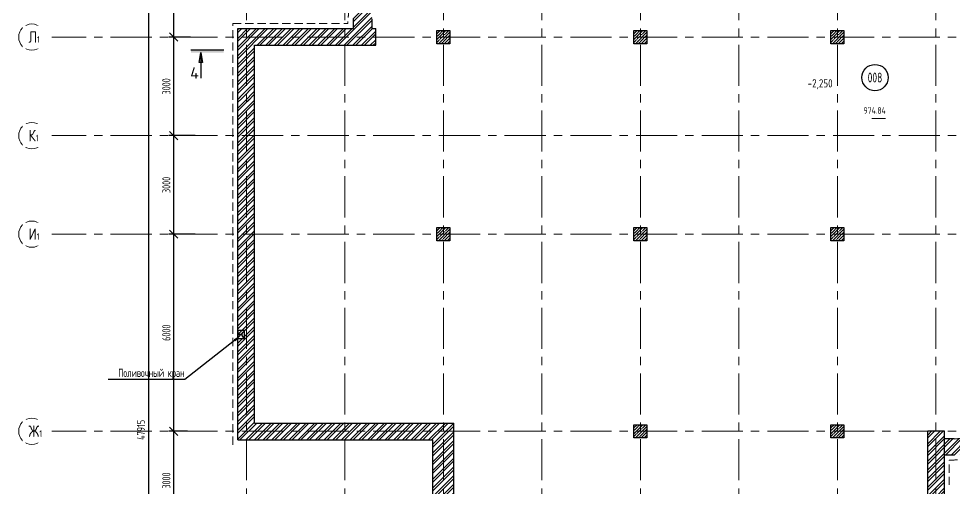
# Model space of a CAD drawing. Header units: millimetres. Extents: x -360149 to 682031, y -35655 to 209517.
# Drawn here: x -360106 to -331612, y 104865 to 119161 of the extents above; entities that cross this region are included whole.
import ezdxf
from ezdxf import colors
from ezdxf.entities.mleader import LeaderData, LeaderLine
from ezdxf.enums import TextEntityAlignment as Align
from ezdxf.math import Vec2, Vec3

# ---------------------------------------------------------------- set-up
doc = ezdxf.new("R2010")
doc.units = ezdxf.units.MM
doc.header["$MEASUREMENT"] = 0
doc.header["$PDMODE"] = 3
doc.header["$PDSIZE"] = -4
doc.linetypes.add('CENTER', pattern=[2, 1.25, -0.25, 0.25, -0.25])
doc.linetypes.add('TRATTEGGIATA', pattern=[0.75, 0.5, -0.25])
doc.layers.get('0').update_dxf_attribs({"color": 250, "lineweight": 9})
doc.layers.get('Defpoints').update_dxf_attribs({"color": 6})
for name, color, linetype, lineweight in [('АР_Выноски АПР', 7, 'Continuous', 5), ('АР_Колонны', 250, 'Continuous', 30), ('АР_Колонны Штрих', 250, 'Continuous', 5), ('АР_Маркер экспликации', 239, 'Continuous', 13), ('АР_МосжилНии_Стены', 127, 'Continuous', 30), ('АР_Номер помещения', 1, 'Continuous', 25), ('АР_Оси', 195, 'Continuous', 9), ('АР_Оси размеры', 164, 'Continuous', 9), ('АР_Отметки', 250, 'Continuous', 15), ('АР_Помещения_площадь', 19, 'Continuous', 9), ('АР_Разрезы', 175, 'Continuous', 9), ('АР_Штриховка кирпич', 250, 'Continuous', 9), ('Подвал', 250, 'Continuous', 30)]:
    doc.layers.add(name, color=color, linetype=linetype, lineweight=lineweight)
doc.layers.add('Тонкая', color=7, linetype='Continuous')
doc.styles.add('ISOCPEUR', font='isocpeur.ttf', dxfattribs={"width": 0.7})
doc.styles.add('METRO-STYLE', font='isocpeur.ttf', dxfattribs={"width": 0.9, "oblique": 15})
doc.styles.get("Standard").update_dxf_attribs({"font": 'isocpeur.ttf', "width": 0.7})
doc.styles.add('ГОСТ 2.304', font='isocpeur.ttf', dxfattribs={"width": 0.7})
doc.dimstyles.new('СПДС', dxfattribs={"dimscale": 100, "dimtxt": 2.5, "dimasz": 2.5, "dimexe": 1.5, "dimexo": 0, "dimgap": 1, "dimtad": 1, "dimdec": 0, "dimrnd": 1, "dimtxsty": 'ГОСТ 2.304', "dimblk": 'OBLIQUE', "dimcen": 2.5, "dimdle": 1.5, "dimadec": 0, "dimazin": 2, "dimtfac": 0.75, "dimtdec": 0, "dimtmove": 1, "dimatfit": 3, "dimfxl": 1, "dimtolj": 1, "dimarcsym": 1})

# ---------------------------------------------------------------- blocks, each defined once
blk = doc.blocks.new('_Oblique')
at = {"color": 0, "linetype": 'ByBlock', "lineweight": -2}
blk.add_line((-0.5, -0.5), (0.5, 0.5), dxfattribs=at)
blk = doc.blocks.new('*D545')
at = {"layer": 'Defpoints', "color": 0, "lineweight": 30, "ltscale": 100, "transparency": 16777216}
for p in [(-355385, 106601), (-354961, 106601), (-354822, 103601)]:
    blk.add_point(p, dxfattribs=at)
at = {"layer": 'АР_Оси размеры', "color": 0, "lineweight": -2, "ltscale": 100, "transparency": 16777216}
for p, q in [((-354961, 106601), (-355535, 106601)), ((-355385, 103451), (-355385, 106751)), ((-354822, 103601), (-355535, 103601))]:
    blk.add_line(p, q, dxfattribs=at)
at = {"layer": 'АР_Оси размеры', "color": 0, "lineweight": -2, "ltscale": 100, "transparency": 16777216, "xscale": 250, "yscale": 250, "zscale": 250}
for p, rotation in [((-355385, 106601), 90), ((-355385, 103601), 270)]:
    blk.add_blockref('_Oblique', p, dxfattribs=dict(at, rotation=rotation))
at = {"layer": 'АР_Оси размеры', "color": 0, "ltscale": 100, "transparency": 16777216, "insert": (-355610, 105101), "char_height": 250, "attachment_point": 5, "rotation": 90, "style": 'ГОСТ 2.304'}
blk.add_mtext('\\A1;3000', dxfattribs=at)
blk = doc.blocks.new('*D546')
at = {"layer": 'Defpoints', "color": 0, "lineweight": 30, "ltscale": 100, "transparency": 16777216}
for p in [(-355385, 112601), (-354730, 112601), (-354961, 106601)]:
    blk.add_point(p, dxfattribs=at)
at = {"layer": 'АР_Оси размеры', "color": 0, "lineweight": -2, "ltscale": 100, "transparency": 16777216}
for p, q in [((-354730, 112601), (-355535, 112601)), ((-355385, 106451), (-355385, 112751)), ((-354961, 106601), (-355535, 106601))]:
    blk.add_line(p, q, dxfattribs=at)
at = {"layer": 'АР_Оси размеры', "color": 0, "lineweight": -2, "ltscale": 100, "transparency": 16777216, "xscale": 250, "yscale": 250, "zscale": 250}
for p, rotation in [((-355385, 112601), 90), ((-355385, 106601), 270)]:
    blk.add_blockref('_Oblique', p, dxfattribs=dict(at, rotation=rotation))
at = {"layer": 'АР_Оси размеры', "color": 0, "ltscale": 100, "transparency": 16777216, "insert": (-355610, 109601), "char_height": 250, "attachment_point": 5, "rotation": 90, "style": 'ГОСТ 2.304'}
blk.add_mtext('\\A1;6000', dxfattribs=at)
blk = doc.blocks.new('*D547')
at = {"layer": 'Defpoints', "color": 0, "lineweight": 30, "ltscale": 100, "transparency": 16777216}
for p in [(-355385, 115601), (-354873, 115601), (-354730, 112601)]:
    blk.add_point(p, dxfattribs=at)
at = {"layer": 'АР_Оси размеры', "color": 0, "lineweight": -2, "ltscale": 100, "transparency": 16777216}
for p, q in [((-355385, 112451), (-355385, 115751)), ((-354873, 115601), (-355535, 115601)), ((-354730, 112601), (-355535, 112601))]:
    blk.add_line(p, q, dxfattribs=at)
at = {"layer": 'АР_Оси размеры', "color": 0, "lineweight": -2, "ltscale": 100, "transparency": 16777216, "xscale": 250, "yscale": 250, "zscale": 250}
for p, rotation in [((-355385, 115601), 90), ((-355385, 112601), 270)]:
    blk.add_blockref('_Oblique', p, dxfattribs=dict(at, rotation=rotation))
at = {"layer": 'АР_Оси размеры', "color": 0, "ltscale": 100, "transparency": 16777216, "insert": (-355610, 114101), "char_height": 250, "attachment_point": 5, "rotation": 90, "style": 'ГОСТ 2.304'}
blk.add_mtext('\\A1;3000', dxfattribs=at)
blk = doc.blocks.new('*D548')
at = {"layer": 'Defpoints', "color": 0, "lineweight": 30, "ltscale": 100, "transparency": 16777216}
for p in [(-355385, 118601), (-354873, 118601), (-354730, 115601)]:
    blk.add_point(p, dxfattribs=at)
at = {"layer": 'АР_Оси размеры', "color": 0, "lineweight": -2, "ltscale": 100, "transparency": 16777216}
for p, q in [((-354873, 118601), (-355535, 118601)), ((-355385, 115451), (-355385, 118751)), ((-354730, 115601), (-355535, 115601))]:
    blk.add_line(p, q, dxfattribs=at)
at = {"layer": 'АР_Оси размеры', "color": 0, "lineweight": -2, "ltscale": 100, "transparency": 16777216, "xscale": 250, "yscale": 250, "zscale": 250}
for p, rotation in [((-355385, 118601), 90), ((-355385, 115601), 270)]:
    blk.add_blockref('_Oblique', p, dxfattribs=dict(at, rotation=rotation))
at = {"layer": 'АР_Оси размеры', "color": 0, "ltscale": 100, "transparency": 16777216, "insert": (-355610, 117101), "char_height": 250, "attachment_point": 5, "rotation": 90, "style": 'ГОСТ 2.304'}
blk.add_mtext('\\A1;3000', dxfattribs=at)
blk = doc.blocks.new('*D549')
at = {"layer": 'Defpoints', "color": 0, "lineweight": 30, "ltscale": 100, "transparency": 16777216}
for p in [(-355385, 121601), (-354725, 121601), (-354873, 118601)]:
    blk.add_point(p, dxfattribs=at)
at = {"layer": 'АР_Оси размеры', "color": 0, "lineweight": -2, "ltscale": 100, "transparency": 16777216}
for p, q in [((-355385, 118451), (-355385, 121751)), ((-354725, 121601), (-355535, 121601)), ((-354873, 118601), (-355535, 118601))]:
    blk.add_line(p, q, dxfattribs=at)
at = {"layer": 'АР_Оси размеры', "color": 0, "lineweight": -2, "ltscale": 100, "transparency": 16777216, "xscale": 250, "yscale": 250, "zscale": 250}
for p, rotation in [((-355385, 121601), 90), ((-355385, 118601), 270)]:
    blk.add_blockref('_Oblique', p, dxfattribs=dict(at, rotation=rotation))
at = {"layer": 'АР_Оси размеры', "color": 0, "ltscale": 100, "transparency": 16777216, "insert": (-355610, 120101), "char_height": 250, "attachment_point": 5, "rotation": 90, "style": 'ГОСТ 2.304'}
blk.add_mtext('\\A1;3000', dxfattribs=at)
blk = doc.blocks.new('*D554')
at = {"layer": 'Defpoints', "color": 0, "lineweight": 30, "ltscale": 100, "transparency": 16777216}
for p in [(-356211, 130601), (-356211, 82686), (-356155, 82686)]:
    blk.add_point(p, dxfattribs=at)
at = {"layer": 'АР_Оси размеры', "color": 0, "lineweight": -2, "ltscale": 100, "transparency": 16777216}
for p, q in [((-356211, 130601), (-356005, 130601)), ((-356155, 130751), (-356155, 82536)), ((-356211, 82686), (-356005, 82686))]:
    blk.add_line(p, q, dxfattribs=at)
at = {"layer": 'АР_Оси размеры', "color": 0, "lineweight": -2, "ltscale": 100, "transparency": 16777216, "xscale": 250, "yscale": 250, "zscale": 250}
for p, rotation in [((-356155, 130601), 90), ((-356155, 82686), 270)]:
    blk.add_blockref('_Oblique', p, dxfattribs=dict(at, rotation=rotation))
at = {"layer": 'АР_Оси размеры', "color": 0, "ltscale": 100, "transparency": 16777216, "insert": (-356380, 106643), "char_height": 250, "attachment_point": 5, "rotation": 90, "style": 'ГОСТ 2.304'}
blk.add_mtext('\\A1;47915', dxfattribs=at)
blk = doc.blocks.new('*U263')
at = {"layer": 'АР_Номер помещения', "color": 7}
blk.add_circle((-11974, -849), 400, dxfattribs=at)
at = {"layer": 'АР_Помещения_площадь', "color": 7}
blk.add_line((-11653, -2097), (-12075, -2097), dxfattribs=at)
at = {"color": 7, "style": 'ISOCPEUR', "width": 0.7, "flags": 1}
blk.add_attdef('КАТЕГОРИЯ', (-499, -2092), '', height=250, dxfattribs=at)
at = {"layer": 'АР_Номер помещения', "color": 7, "style": 'ISOCPEUR', "width": 0.7}
blk.add_attdef('НОМЕР_ПОМЕЩЕНИЯ', text='', height=300, dxfattribs=at).set_placement((-11974, -849), align=Align.MIDDLE_CENTER)
at = {"layer": 'АР_Помещения_площадь', "color": 7, "lineweight": 30, "width": 0.7, "flags": 104}
blk.add_attdef('ИМЯ_ПОМЕЩЕНИЯ', text='', height=100, dxfattribs=at).set_placement((158, 1217), align=Align.MIDDLE_CENTER)
at = {"layer": 'АР_Помещения_площадь', "color": 7, "style": 'ISOCPEUR', "width": 0.7}
blk.add_attdef('ПЛОЩАДЬ_ПОМЕЩЕНИЯ', text='', height=200, dxfattribs=at).set_placement((-11648, -1851), align=Align.MIDDLE_RIGHT)
blk = doc.blocks.new('A$C60573c2e')
at = {"layer": 'АР_Разрезы', "ltscale": 100}
h = blk.add_hatch(color=5, dxfattribs=at)
h.dxf.hatch_style = 1
h.paths.add_polyline_path([(-689, -12469), (-689, -12399), (-1689, -12399), (-1689, -12469)])
h.paths.add_polyline_path([(-1339, -12769), (-1389, -12469), (-1389, -12769)])
h.paths.add_polyline_path([(-1389, -12769), (-1389, -12469), (-1440, -12769)])
at = {"layer": 'АР_Разрезы', "color": 5, "lineweight": 25, "ltscale": 100}
for p, q in [((-689, -12399, -2792), (-1689, -12399, -2792)), ((-1440, -12769, -2792), (-1389, -12469, -2792)), ((-1389, -12469, -2792), (-1339, -12769, -2792)), ((-1339, -12769, -2792), (-1440, -12769, -2792))]:
    blk.add_line(p, q, dxfattribs=at)
at = {"layer": 'АР_Разрезы', "color": 5, "lineweight": 25, "ltscale": 100, "elevation": -2792}
blk.add_lwpolyline([(-1389, -12469), (-1389, -13252)], dxfattribs=at)
at = {"layer": 'АР_Разрезы', "color": 5, "lineweight": 25, "ltscale": 100, "insert": (-1710, -12919, -2792), "char_height": 350, "width": 583.33, "attachment_point": 1, "style": 'METRO-STYLE'}
blk.add_mtext('{\\Q0;\\W1;4}', dxfattribs=at)
blk = doc.blocks.new('_DotSmall')
at = {"color": 0, "linetype": 'ByBlock', "const_width": 0.5}
blk.add_lwpolyline([(-0.0625, 0, 1), (0.0625, 0, 1)], format="xyb", close=True, dxfattribs=at)

msp = doc.modelspace()

# ---------------------------------------------------------------- hatches: boundary and pattern name
at = {"layer": 'АР_Колонны Штрих', "ltscale": 100}
h = msp.add_hatch(dxfattribs=at)
h.set_pattern_fill('ANSI35', color=256, scale=500)
h.set_pattern_definition([(45, (-1304424.17, 158672.16), (-88.388348, 88.388348), []), (45, (-1304335.78, 158672.16), (-88.388348, 88.388348), [156.25, -31.25, 0, -31.25])])
h.paths.add_polyline_path([(-346972.07, 118800.68), (-347372.07, 118800.68), (-347372.07, 118400.68), (-346972.07, 118400.68)])
h = msp.add_hatch(dxfattribs=at)
h.set_pattern_fill('ANSI35', color=256, scale=500)
h.set_pattern_definition([(45, (-1298424.17, 158672.16), (-88.388348, 88.388348), []), (45, (-1298335.78, 158672.16), (-88.388348, 88.388348), [156.25, -31.25, 0, -31.25])])
h.paths.add_polyline_path([(-340972.07, 118800.68), (-341372.07, 118800.68), (-341372.07, 118400.68), (-340972.07, 118400.68)])
h = msp.add_hatch(dxfattribs=at)
h.set_pattern_fill('ANSI35', color=256, scale=500)
h.set_pattern_definition([(45, (-1292424.17, 158672.16), (-88.388348, 88.388348), []), (45, (-1292335.78, 158672.16), (-88.388348, 88.388348), [156.25, -31.25, 0, -31.25])])
h.paths.add_polyline_path([(-334972.07, 118800.68), (-335372.07, 118800.68), (-335372.07, 118400.68), (-334972.07, 118400.68)])
h = msp.add_hatch(dxfattribs=at)
h.set_pattern_fill('ANSI35', color=256, scale=500)
h.set_pattern_definition([(45, (-1304424.17, 152672.16), (-88.388348, 88.388348), []), (45, (-1304335.78, 152672.16), (-88.388348, 88.388348), [156.25, -31.25, 0, -31.25])])
h.paths.add_polyline_path([(-346972.07, 112800.68), (-347372.07, 112800.68), (-347372.07, 112400.68), (-346972.07, 112400.68)])
h = msp.add_hatch(dxfattribs=at)
h.set_pattern_fill('ANSI35', color=256, scale=500)
h.set_pattern_definition([(45, (-1298424.17, 152672.16), (-88.388348, 88.388348), []), (45, (-1298335.78, 152672.16), (-88.388348, 88.388348), [156.25, -31.25, 0, -31.25])])
h.paths.add_polyline_path([(-340972.07, 112800.68), (-341372.07, 112800.68), (-341372.07, 112400.68), (-340972.07, 112400.68)])
h = msp.add_hatch(dxfattribs=at)
h.set_pattern_fill('ANSI35', color=256, scale=500)
h.set_pattern_definition([(45, (-1292424.17, 152672.16), (-88.388348, 88.388348), []), (45, (-1292335.78, 152672.16), (-88.388348, 88.388348), [156.25, -31.25, 0, -31.25])])
h.paths.add_polyline_path([(-334972.07, 112800.68), (-335372.07, 112800.68), (-335372.07, 112400.68), (-334972.07, 112400.68)])
h = msp.add_hatch(dxfattribs=at)
h.set_pattern_fill('ANSI35', color=256, scale=500)
h.set_pattern_definition([(45, (-1298424.17, 146672.16), (-88.388348, 88.388348), []), (45, (-1298335.78, 146672.16), (-88.388348, 88.388348), [156.25, -31.25, 0, -31.25])])
h.paths.add_polyline_path([(-340972.07, 106800.68), (-341372.07, 106800.68), (-341372.07, 106400.68), (-340972.07, 106400.68)])
h = msp.add_hatch(dxfattribs=at)
h.set_pattern_fill('ANSI35', color=256, scale=500)
h.set_pattern_definition([(45, (-1292424.17, 146672.16), (-88.388348, 88.388348), []), (45, (-1292335.78, 146672.16), (-88.388348, 88.388348), [156.25, -31.25, 0, -31.25])])
h.paths.add_polyline_path([(-334972.07, 106800.68), (-335372.07, 106800.68), (-335372.07, 106400.68), (-334972.07, 106400.68)])
at = {"layer": 'АР_Штриховка кирпич', "ltscale": 100}
h = msp.add_hatch(dxfattribs=at)
h.set_pattern_fill('ANSI32', color=256, scale=500)
h.paths.add_polyline_path([(-347172.07, 124324.5), (-347174.02, 124322.55), (-347452.15, 124600.68), (-347174.02, 124888.24), (-346891.18, 124605.39)], flags=16)
edge = h.paths.add_edge_path()
edge.add_line((-349232.07, 118860.68), (-349355.37, 118860.68))
edge.add_line((-349355.37, 118860.68), (-349355.37, 119160.68))
edge.add_arc((-341163.87, 118592.48), 8211.19, 93.967965, 176.032035, ccw=False)
edge.add_line((-341732.07, 126783.98), (-341732.07, 127350.91))
edge.add_arc((-341172.12, 118600.82), 8767.98, 93.661589, 123.745076)
edge.add_arc((-341172.07, 118600.68), 8768.12, 123.744822, 152.844957)
edge.add_arc((-341172.07, 118600.68), 8768.12, 152.844957, 176.338157)
edge.add_line((-349922.29, 119160.68), (-349922.29, 118860.68))
edge.add_line((-349922.29, 118860.68), (-353432.07, 118860.82))
edge.add_line((-353432.07, 118860.82), (-353432.07, 116760.02))
edge.add_line((-353432.07, 116760.02), (-353313.16, 116760.02))
edge.add_line((-353313.16, 116760.02), (-353313.16, 116644.08))
edge.add_line((-353313.16, 116644.08), (-352922.07, 116644.08))
edge.add_line((-352922.07, 116644.08), (-352922.07, 118350.68))
edge.add_line((-352922.07, 118350.68), (-349232.07, 118350.41))
edge.add_line((-349232.07, 118350.41), (-349232.07, 118860.68))
h = msp.add_hatch(dxfattribs=at)
h.set_pattern_fill('ANSI32', color=256, scale=500)
h.paths.add_polyline_path([(-352922.07, 116711.02), (-353313.16, 116711.02), (-353313.16, 116776.02), (-353432.07, 116776.02), (-353432.07, 107137.25), (-352922.07, 107137.25)])
h = msp.add_hatch(dxfattribs=at)
h.set_pattern_fill('ANSI32', color=256, scale=500)
h.set_pattern_definition([(45, (-1298418.67, 164822.8), (-132.58252, 132.58252), []), (45, (-1298330.29, 164822.8), (-132.58252, 132.58252), [])])
h.paths.add_polyline_path([(-328782.19, 102375.68), (-329292.19, 101865.68), (-329292.19, 99715.68), (-331012.04, 99715.68), (-331012.04, 98935.68), (-329682, 98935.68), (-329682, 93215.35), (-329172.07, 93215.35), (-329172.07, 98935.68), (-326172.07, 98935.68), (-326172.04, 97157.11), (-325662.04, 97157.11), (-325662.04, 99445.84), (-328782.19, 99445.68)])
h.paths.add_polyline_path([(-329172.07, 106811.5), (-329172.07, 106600.68), (-329460.55, 106575.54), (-329502.72, 106702.03)], flags=16)
h.paths.add_polyline_path([(-329123.79, 106828.35), (-329039.46, 106575.37), (-329172.07, 106600.68), (-329172.07, 106811.5)], flags=16)
h.paths.add_polyline_path([(-329172.07, 106389.86), (-329377.88, 106322.02), (-329462.22, 106575.01), (-329172.07, 106600.68)], flags=16)
h.paths.add_polyline_path([(-329172.07, 106389.86), (-329172.07, 106600.68), (-329041.12, 106574.83), (-328998.95, 106448.34)], flags=16)
h.paths.add_polyline_path([(-332101.11, 104554.37), (-331912.19, 104554.37), (-331912.19, 103474.49), (-332101.11, 103474.49)], flags=17)
edge = h.paths.add_edge_path()
edge.add_line((-332422.19, 104619.37), (-332101.11, 104619.37))
edge.add_line((-332101.11, 104619.37), (-332101.11, 103409.49))
edge.add_line((-332101.11, 103409.49), (-332422.19, 103409.49))
edge.add_line((-332422.19, 103409.49), (-332422.19, 98935.49))
edge.add_line((-332422.19, 98935.49), (-331011.96, 98935.72))
edge.add_line((-331011.96, 98935.72), (-331012.11, 99715.65))
edge.add_line((-331012.11, 99715.65), (-331642.19, 99715.56))
edge.add_line((-331642.19, 99715.56), (-331642.19, 101865.68))
edge.add_line((-331642.19, 101865.68), (-329292.19, 101865.68))
edge.add_line((-329292.19, 101865.68), (-328782.19, 102375.68))
edge.add_line((-328782.19, 102375.68), (-331911.76, 102375.68))
edge.add_line((-331911.76, 102375.68), (-331912.19, 105875.94))
edge.add_line((-331912.19, 105875.94), (-331612.19, 105875.94))
edge.add_arc((-332173.82, 115605.67), 9745.92, 273.303623, 293.080765)
edge.add_arc((-332173.82, 115605.67), 9745.92, 293.080765, 323.725038)
edge.add_line((-324316.79, 109839.39), (-324909.5, 109893.39))
edge.add_arc((-332221.31, 115664.2), 9314.76, 273.749374, 321.717901, ccw=False)
edge.add_line((-331612.19, 106369.37), (-331912.19, 106369.37))
edge.add_line((-331912.19, 106369.37), (-331912.19, 106600.68))
edge.add_line((-331912.19, 106600.68), (-332422.19, 106600.68))
edge.add_line((-332422.19, 106600.68), (-332422.19, 104619.37))
h = msp.add_hatch(dxfattribs=at)
h.set_pattern_fill('ANSI32', color=256, scale=500)
h.paths.add_polyline_path([(-352922.07, 107275.68), (-353313.16, 107275.68), (-353313.16, 107340.68), (-353432.07, 107340.68), (-353432.07, 106340.68), (-347492.19, 106340.68), (-346852.19, 106850.68), (-352922.07, 106850.68)])
h = msp.add_hatch(dxfattribs=at)
h.set_pattern_fill('ANSI32', color=256, scale=500)
h.paths.add_polyline_path([(-347492.24, 102840.39), (-346852.14, 102840.39), (-346852.07, 106850.68), (-347492.19, 106340.68)])
h.paths.add_polyline_path([(-347492.1, 89148.64), (-346852.07, 89148.64), (-346852.14, 101675.39), (-347492.24, 101675.39)])
h.paths.add_polyline_path([(-346852.06, 87848.64), (-347492.08, 87848.64), (-347492.07, 83698.48), (-346852.07, 83698.48)])

# ---------------------------------------------------------------- linework, layer by layer
at = {"linetype": 'TRATTEGGIATA', "ltscale": 500}
for p, q in [((-353582.07, 106190.68), (-353582.07, 119010.68)), ((-353582.07, 119010.68), (-350080.77, 119010.68)), ((-331764.38, 104965.04), (-331764.38, 105718.22))]:
    msp.add_line(p, q, dxfattribs=at)
for centre, radius, start, end in [((-341172.07, 118600.68), 8918.12, 92.635033, 177.364966), ((-332173.82, 115605.67), 9895.92, 272.371285, 356.843018)]:
    msp.add_arc(centre, radius, start, end, dxfattribs=at)
at = {"layer": 'АР_Колонны', "ltscale": 100}
for points in [[(-347372.07, 118800.68), (-346972.07, 118800.68), (-346972.07, 118400.68), (-347372.07, 118400.68)], [(-341372.07, 118800.68), (-340972.07, 118800.68), (-340972.07, 118400.68), (-341372.07, 118400.68)], [(-335372.07, 118800.68), (-334972.07, 118800.68), (-334972.07, 118400.68), (-335372.07, 118400.68)], [(-347372.07, 112800.68), (-346972.07, 112800.68), (-346972.07, 112400.68), (-347372.07, 112400.68)], [(-341372.07, 112800.68), (-340972.07, 112800.68), (-340972.07, 112400.68), (-341372.07, 112400.68)], [(-335372.07, 112800.68), (-334972.07, 112800.68), (-334972.07, 112400.68), (-335372.07, 112400.68)], [(-341372.07, 106800.68), (-340972.07, 106800.68), (-340972.07, 106400.68), (-341372.07, 106400.68)], [(-335372.07, 106800.68), (-334972.07, 106800.68), (-334972.07, 106400.68), (-335372.07, 106400.68)]]:
    msp.add_lwpolyline(points, close=True, dxfattribs=at)
at = {"layer": 'АР_МосжилНии_Стены', "ltscale": 100}
for p, q in [((-353432.07, 116499.05), (-353432.07, 118860.68)), ((-353432.07, 118860.68), (-349922.29, 118860.68)), ((-349355.37, 118860.68), (-349232.07, 118860.68)), ((-349232.07, 118350.68), (-349232.07, 118860.68)), ((-352922.07, 116564.05), (-352922.07, 118350.68)), ((-352922.07, 118350.68), (-349232.07, 118350.68)), ((-353432.07, 107095.23), (-353432.07, 116776.02)), ((-352922.07, 107160.23), (-352922.07, 116711.02)), ((-353432.07, 106340.68), (-353432.07, 107340.68)), ((-352922.07, 106850.68), (-352922.07, 107275.68)), ((-352922.07, 106850.68), (-346852.19, 106850.68)), ((-346852.19, 102840.39), (-346852.19, 106850.68)), ((-332422.19, 104619.37), (-332422.19, 106600.68)), ((-331912.19, 106600.68), (-332422.19, 106600.68)), ((-331912.19, 104554.37), (-331912.19, 106600.68)), ((-353432.07, 106340.68), (-347492.19, 106340.68)), ((-347492.19, 102840.39), (-347492.19, 106340.68))]:
    msp.add_line(p, q, dxfattribs=at)
for points in [[(-349922.29, 119160.68), (-349922.29, 118860.68)], [(-349355.37, 119160.68), (-349355.37, 118860.68)], [(-331612.19, 106369.37), (-331912.19, 106369.37)], [(-331612.19, 105875.94), (-331912.19, 105875.94)]]:
    msp.add_lwpolyline(points, dxfattribs=at)
msp.add_lwpolyline([(-353232.52, 109420.72), (-353232.52, 109671.05), (-353432.07, 109671.05), (-353432.07, 109420.72)], close=True, dxfattribs=at)
msp.add_arc((-332221.31, 115664.2), 9314.76, 273.749374, 355.359995, dxfattribs=at)
at = {"layer": 'АР_Оси', "linetype": 'CENTER', "ltscale": 1000}
for p, q in [((-353172.07, 134363.15), (-353172.07, 78630.8)), ((-350172.07, 134363.15), (-350172.07, 78630.8)), ((-347172.07, 134363.15), (-347172.07, 78630.8)), ((-344172.07, 134363.15), (-344172.07, 78630.8)), ((-341172.07, 134363.15), (-341172.07, 78630.8)), ((-338172.07, 134363.15), (-338172.07, 78630.8)), ((-335172.07, 134363.15), (-335172.07, 78630.8)), ((-332172.07, 134363.15), (-332172.07, 78630.8)), ((-359305.77, 118600.68), (-276127.36, 118600.68)), ((-359305.77, 115600.68), (-276127.36, 115600.68)), ((-359305.77, 112600.68), (-276127.36, 112600.68)), ((-359305.77, 106600.68), (-276127.36, 106600.68))]:
    msp.add_line(p, q, dxfattribs=at)
at = {"layer": 'АР_Оси', "ltscale": 0.5}
for centre in [(-359705.77, 118600.68), (-359705.77, 115600.68), (-359705.77, 112600.68), (-359705.77, 106600.68)]:
    msp.add_circle(centre, 400, dxfattribs=at)
at = {"layer": 'Подвал', "ltscale": 100}
msp.add_line((-353313.25, 109545.88), (-353432.07, 109545.88), dxfattribs=at)
msp.add_arc((-353232.52, 109545.88), 80.73, 90, 270, dxfattribs=at)

# ---------------------------------------------------------------- block references
at = {"layer": 'АР_Маркер экспликации', "color": 7}
ref = msp.add_blockref('*U263', (-322053.15, 118218.25), dxfattribs=at)
ref.add_attrib('НОМЕР_ПОМЕЩЕНИЯ', '008', dxfattribs={"layer": 'АР_Номер помещения', "color": 7, "height": 300, "style": 'ISOCPEUR', "width": 0.7}).set_placement((-334027.22, 117369.01), align=Align.MIDDLE_CENTER)
ref.add_attrib('ПЛОЩАДЬ_ПОМЕЩЕНИЯ', '974.84', dxfattribs={"layer": 'АР_Помещения_площадь', "color": 7, "height": 200, "style": 'ISOCPEUR', "width": 0.7}).set_placement((-333701.36, 116367.51), align=Align.MIDDLE_RIGHT)
at = {"layer": 'Тонкая', "color": 31, "ltscale": 100, "true_color": 0xfecc66}
msp.add_blockref('A$C60573c2e', (-353172.07, 130600.68), dxfattribs=at)
msp.add_blockref('A$C60573c2e', (-353172.07, 130600.68), dxfattribs=at)

# ---------------------------------------------------------------- dimensions: what is measured, and where the dimension line sits
at = {"layer": 'АР_Оси размеры', "ltscale": 100}
for base, p1, p2, picture, middle in [((-356155.32, 82685.68), (-356211.13, 130600.68), (-356211.13, 82685.68), '*D554', (-356380.32, 106643.18)), ((-355384.75, 121600.68), (-354873.49, 118600.68), (-354725.31, 121600.68), '*D549', (-355609.75, 120100.68)), ((-355384.75, 118600.68), (-354730.48, 115600.68), (-354873.49, 118600.68), '*D548', (-355609.75, 117100.68)), ((-355384.75, 115600.68), (-354730.48, 112600.68), (-354873.49, 115600.68), '*D547', (-355609.75, 114100.68)), ((-355384.75, 112600.68), (-354961.27, 106600.68), (-354730.48, 112600.68), '*D546', (-355609.75, 109600.68)), ((-355384.75, 106600.68), (-354821.78, 103600.68), (-354961.27, 106600.68), '*D545', (-355609.75, 105100.68))]:
    dim = msp.add_linear_dim(base=base, p1=p1, p2=p2, angle=90, dimstyle='СПДС', dxfattribs=at)
    dim.commit()
    dim.dimension.update_dxf_attribs({"geometry": picture, "text_midpoint": middle})

# ---------------------------------------------------------------- leaders
at = {"layer": 'АР_Выноски АПР'}
ml = msp.add_multileader_mtext('Standard', dxfattribs=at)
ml.set_content('\\A1;Поливочный кран', color=256, style='ISOCPEUR')
ml.set_leader_properties()
ml.build(insert=Vec2(0, 0))
ml.multileader.update_dxf_attribs({"text_left_attachment_type": 6, "text_right_attachment_type": 6, "dogleg_length": 100, "arrow_head_size": 250})
ctx = ml.context
ctx.base_point, ctx.char_height, ctx.arrow_head_size, ctx.landing_gap_size, ctx.plane_origin = Vec3(-357099.79, 108179.34), 250, 250, 25, Vec3(-375427.93, 109725.66)
ctx.left_attachment, ctx.right_attachment = 6, 6
notes = []
notes.append((ctx, [(0, (1, 1, 0), (-355041.79, 108179.34), (-1, 0), 170.5, [(1, [(-353335.83, 109523.09)], 0, [])])]))
ctx.mtext.insert, ctx.mtext.width, ctx.mtext.flow_direction = Vec3(-357074.79, 108504.34), 6210.4874, 5
at = {"layer": 'АР_Отметки'}
ml = msp.add_multileader_mtext('Standard', dxfattribs=at)
ml.set_content('{\\W0.8;-2,250}', color=256, style='ISOCPEUR')
ml.set_leader_properties(color=256, linetype='Continuous', lineweight=-1)
ml.set_arrow_properties(name='DOTSMALL')
ml.build(insert=Vec2(0, 0))
ml.multileader.update_dxf_attribs({"has_text_frame": 1, "text_left_attachment_type": 4, "text_right_attachment_type": 4, "dogleg_length": 100, "arrow_head_size": 180})
ctx = ml.context
ctx.base_point, ctx.char_height, ctx.arrow_head_size, ctx.landing_gap_size, ctx.plane_origin = Vec3(-336127.5, 116985.86, 0), 250, 180, 50, Vec3(-337173.96, 115928.76, 0)
ctx.left_attachment, ctx.right_attachment = 4, 4
notes.append((ctx, [(0, (0, 0, 0), (0, 0), (1, 0), 1, [])]))
ctx.mtext.insert, ctx.mtext.width, ctx.mtext.defined_height, ctx.mtext.line_spacing_style, ctx.mtext.flow_direction = Vec3(-336077.5, 117319.19, 0), 769.989, 343.89, 2, 5
for ctx, leaders in notes:
    for number, flags, end, landing, length, lines in leaders:
        leader = LeaderData()
        leader.index, (leader.has_last_leader_line, leader.has_dogleg_vector, leader.attachment_direction) = number, flags
        leader.last_leader_point, leader.dogleg_vector, leader.dogleg_length = Vec3(end), Vec3(landing), length
        for number, points, colour, breaks in lines:
            line = LeaderLine()
            line.index, line.vertices, line.color, line.breaks = number, Vec3.list(points), colors.encode_raw_color(colour), breaks
            leader.lines.append(line)
        ctx.leaders.append(leader)

# ---------------------------------------------------------------- next in the draw order: texts
at = {"layer": 'АР_Оси', "char_height": 350, "width": 528.8202, "attachment_point": 1, "line_spacing_factor": 1.149209, "style": 'ГОСТ 2.304', "bg_fill": 2}
for s, insert in [('{\\W0.8;Л\\H0.57143x;1}', (-359805.59, 118778.46)), ('{\\W0.8;К\\H0.57143x;1}', (-359805.59, 115778.46)), ('{\\W0.8;И\\H0.57143x;1}', (-359805.59, 112778.46)), ('{\\W0.8;Ж\\H0.57143x;1}', (-359805.59, 106778.46))]:
    msp.add_mtext(s, dxfattribs=dict(at, insert=insert))

doc.saveas('drawing.dxf')
